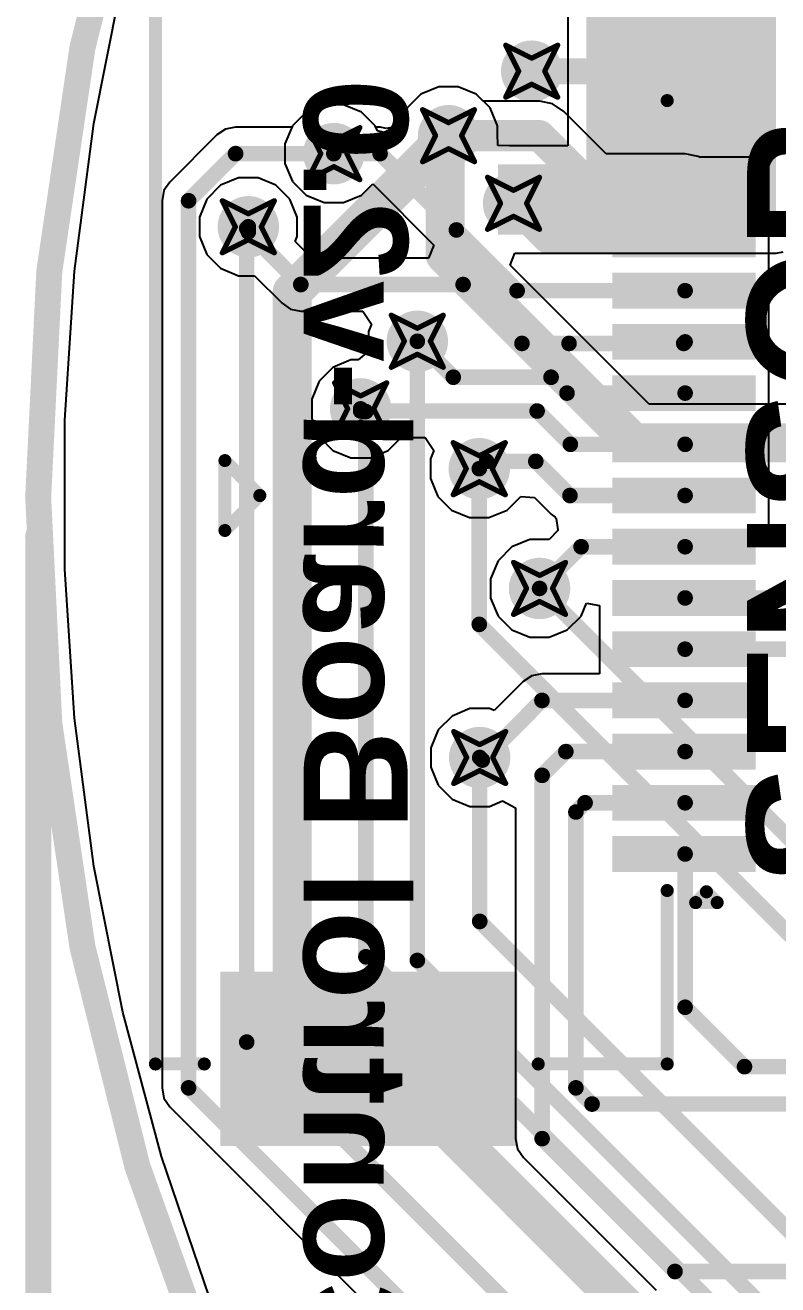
# Model space of a CAD drawing. Header units: inches. Extents: x -8 to 384, y -12 to 64.
# Drawn here: x -7.59 to -0.24, y 5.67 to 17.97 of the extents above; entities that cross this region are included whole.
import ezdxf

# ---------------------------------------------------------------- set-up
doc = ezdxf.new("R2010")
doc.units = ezdxf.units.IN
for name, color, linetype in [('Board_outline', 216, 'Continuous'), ('Bottom Layer', 5, 'Continuous'), ('Bottom Overlay', 54, 'Continuous'), ('Dimension', 6, 'Continuous'), ('Drill Drawing', 1, 'Continuous'), ('Top Layer', 1, 'Continuous'), ('Top Overlay', 2, 'Continuous'), ('Top Paste', 8, 'Continuous'), ('Top Solder', 216, 'Continuous'), ('Via Holes', 16, 'Continuous')]:
    doc.layers.add(name, color=color, linetype=linetype)
doc.styles.add('Arial_Bold', font='', dxfattribs={"height": 0.2})
doc.styles.get('Arial_Bold').set_extended_font_data('Arial', bold=True)

# ---------------------------------------------------------------- blocks, each defined once
blk = doc.blocks.new('8_01A0_015200_6')
at = {"layer": 'Top Layer'}
for points in [[(-3.625, 2.19), (-3.375, 2.19), (-3.375, 0.89), (-3.625, 0.89)], [(-3.125, 2.19), (-2.875, 2.19), (-2.875, 0.89), (-3.125, 0.89)], [(-2.625, 2.19), (-2.375, 2.19), (-2.375, 0.89), (-2.625, 0.89)], [(-2.125, 2.19), (-1.875, 2.19), (-1.875, 0.89), (-2.125, 0.89)], [(-1.625, 2.19), (-1.375, 2.19), (-1.375, 0.89), (-1.625, 0.89)], [(-1.125, 2.19), (-0.875, 2.19), (-0.875, 0.89), (-1.125, 0.89)], [(-0.625, 2.19), (-0.375, 2.19), (-0.375, 0.89), (-0.625, 0.89)], [(-0.125, 2.19), (0.125, 2.19), (0.125, 0.89), (-0.125, 0.89)], [(0.375, 2.19), (0.625, 2.19), (0.625, 0.89), (0.375, 0.89)], [(0.875, 2.19), (1.125, 2.19), (1.125, 0.89), (0.875, 0.89)], [(1.375, 2.19), (1.625, 2.19), (1.625, 0.89), (1.375, 0.89)], [(1.875, 2.19), (2.125, 2.19), (2.125, 0.89), (1.875, 0.89)], [(2.375, 2.19), (2.625, 2.19), (2.625, 0.89), (2.375, 0.89)], [(2.875, 2.19), (3.125, 2.19), (3.125, 0.89), (2.875, 0.89)], [(3.375, 2.19), (3.625, 2.19), (3.625, 0.89), (3.375, 0.89)], [(4.7, -0.14), (6.3, -0.14), (6.3, -2.94), (4.7, -2.94)]]:
    blk.add_hatch(color=1, dxfattribs=at).paths.add_polyline_path(points)
at = {"layer": 'Top Paste'}
for points in [[(-3.625, 2.19), (-3.375, 2.19), (-3.375, 0.89), (-3.625, 0.89)], [(-3.125, 2.19), (-2.875, 2.19), (-2.875, 0.89), (-3.125, 0.89)], [(-2.625, 2.19), (-2.375, 2.19), (-2.375, 0.89), (-2.625, 0.89)], [(-2.125, 2.19), (-1.875, 2.19), (-1.875, 0.89), (-2.125, 0.89)], [(-1.625, 2.19), (-1.375, 2.19), (-1.375, 0.89), (-1.625, 0.89)], [(-1.125, 2.19), (-0.875, 2.19), (-0.875, 0.89), (-1.125, 0.89)], [(-0.625, 2.19), (-0.375, 2.19), (-0.375, 0.89), (-0.625, 0.89)], [(-0.125, 2.19), (0.125, 2.19), (0.125, 0.89), (-0.125, 0.89)], [(0.375, 2.19), (0.625, 2.19), (0.625, 0.89), (0.375, 0.89)], [(0.875, 2.19), (1.125, 2.19), (1.125, 0.89), (0.875, 0.89)], [(1.375, 2.19), (1.625, 2.19), (1.625, 0.89), (1.375, 0.89)], [(1.875, 2.19), (2.125, 2.19), (2.125, 0.89), (1.875, 0.89)], [(2.375, 2.19), (2.625, 2.19), (2.625, 0.89), (2.375, 0.89)], [(2.875, 2.19), (3.125, 2.19), (3.125, 0.89), (2.875, 0.89)], [(3.375, 2.19), (3.625, 2.19), (3.625, 0.89), (3.375, 0.89)], [(4.7, -0.14), (6.3, -0.14), (6.3, -2.94), (4.7, -2.94)]]:
    blk.add_hatch(color=8, dxfattribs=at).paths.add_polyline_path(points)
at = {"layer": 'Top Solder'}
for points in [[(-3.675, 2.24), (-3.325, 2.24), (-3.325, 0.84), (-3.675, 0.84)], [(-3.175, 2.24), (-2.825, 2.24), (-2.825, 0.84), (-3.175, 0.84)], [(-2.675, 2.24), (-2.325, 2.24), (-2.325, 0.84), (-2.675, 0.84)], [(-2.175, 2.24), (-1.825, 2.24), (-1.825, 0.84), (-2.175, 0.84)], [(-1.675, 2.24), (-1.325, 2.24), (-1.325, 0.84), (-1.675, 0.84)], [(-1.175, 2.24), (-0.825, 2.24), (-0.825, 0.84), (-1.175, 0.84)], [(-0.675, 2.24), (-0.325, 2.24), (-0.325, 0.84), (-0.675, 0.84)], [(-0.175, 2.24), (0.175, 2.24), (0.175, 0.84), (-0.175, 0.84)], [(0.325, 2.24), (0.675, 2.24), (0.675, 0.84), (0.325, 0.84)], [(0.825, 2.24), (1.175, 2.24), (1.175, 0.84), (0.825, 0.84)], [(1.325, 2.24), (1.675, 2.24), (1.675, 0.84), (1.325, 0.84)], [(1.825, 2.24), (2.175, 2.24), (2.175, 0.84), (1.825, 0.84)], [(2.325, 2.24), (2.675, 2.24), (2.675, 0.84), (2.325, 0.84)], [(2.825, 2.24), (3.175, 2.24), (3.175, 0.84), (2.825, 0.84)], [(3.325, 2.24), (3.675, 2.24), (3.675, 0.84), (3.325, 0.84)], [(4.65, -0.09), (6.35, -0.09), (6.35, -2.99), (4.65, -2.99)]]:
    blk.add_hatch(color=216, dxfattribs=at).paths.add_polyline_path(points)
at = {"layer": 'Top Overlay', "const_width": 0.127}
for points in [[(3.869, 1.758), (3.974, 1.863)], [(3.974, 1.653), (3.974, 1.863)], [(3.974, 1.653), (3.869, 1.758)], [(-3.856, 1.375), (-5.45, 1.375)], [(5.55, 1.375), (3.856, 1.375)], [(5.55, 0.115), (5.55, 1.375)], [(-0.342, -2.946), (0, -2.605)], [(0.342, -2.946), (0, -2.605)], [(0.342, -2.946), (-0.342, -2.946)], [(5.55, -3.625), (5.55, -3.147)], [(5.55, -3.625), (-5.55, -3.625)]]:
    blk.add_lwpolyline(points, dxfattribs=at)
at = {"layer": 'Top Overlay', "const_width": 0.0635}
for points in [[(3.942, 1.863, 1), (4.006, 1.863, 1)], [(3.942, 1.863, 1), (4.006, 1.863, 1)], [(3.837, 1.758, 1), (3.901, 1.758, 1)], [(3.837, 1.758, 1), (3.901, 1.758, 1)], [(3.942, 1.653, 1), (4.006, 1.653, 1)], [(3.942, 1.653, 1), (4.006, 1.653, 1)], [(-3.888, 1.375, 1), (-3.824, 1.375, 1)], [(3.824, 1.375, 1), (3.888, 1.375, 1)], [(5.518, 1.375, 1), (5.582, 1.375, 1)], [(5.518, 1.375, 1), (5.582, 1.375, 1)], [(5.518, 0.115, 1), (5.582, 0.115, 1)], [(-0.032, -2.605, 1), (0.032, -2.605, 1)], [(-0.032, -2.605, 1), (0.032, -2.605, 1)], [(-0.373, -2.946, 1), (-0.31, -2.946, 1)], [(-0.373, -2.946, 1), (-0.31, -2.946, 1)], [(0.31, -2.946, 1), (0.373, -2.946, 1)], [(0.31, -2.946, 1), (0.373, -2.946, 1)], [(5.518, -3.147, 1), (5.582, -3.147, 1)], [(5.518, -3.625, 1), (5.582, -3.625, 1)], [(5.518, -3.625, 1), (5.582, -3.625, 1)]]:
    blk.add_lwpolyline(points, format="xyb", close=True, dxfattribs=at)

msp = doc.modelspace()

# ---------------------------------------------------------------- hatches: boundary and pattern name
at = {"layer": 'Bottom Layer'}
for points in [[(-2.108, 15.926), (-0.254, 15.926), (-0.254, 25.527), (-2.108, 25.527)], [(-2.972, 15.926), (-0.254, 15.926), (-0.254, 16.612), (-2.972, 16.612)]]:
    msp.add_hatch(color=5, dxfattribs=at).paths.add_polyline_path(points)
h = msp.add_hatch(color=5, dxfattribs=at)
edge = h.paths.add_edge_path()
edge.add_arc((-2.642, 17.521), 0.3, 0, 360)
h = msp.add_hatch(color=5, dxfattribs=at)
edge = h.paths.add_edge_path()
edge.add_arc((-3.454, 16.891), 0.3, 0, 360)
h = msp.add_hatch(color=5, dxfattribs=at)
edge = h.paths.add_edge_path()
edge.add_arc((-4.575, 16.716), 0.3, 0, 360)
h = msp.add_hatch(color=5, dxfattribs=at)
edge = h.paths.add_edge_path()
edge.add_arc((-2.819, 16.231), 0.3, 0, 360)
h = msp.add_hatch(color=5, dxfattribs=at)
edge = h.paths.add_edge_path()
edge.add_arc((-5.41, 16.002), 0.3, 0, 360)
h = msp.add_hatch(color=5, dxfattribs=at)
edge = h.paths.add_edge_path()
edge.add_arc((-3.759, 14.884), 0.3, 0, 360)
h = msp.add_hatch(color=5, dxfattribs=at)
edge = h.paths.add_edge_path()
edge.add_arc((-4.313, 14.224), 0.3, 0, 360)
h = msp.add_hatch(color=5, dxfattribs=at)
edge = h.paths.add_edge_path()
edge.add_arc((-3.154, 13.64), 0.3, 0, 360)
h = msp.add_hatch(color=5, dxfattribs=at)
edge = h.paths.add_edge_path()
edge.add_arc((-2.565, 12.471), 0.3, 0, 360)
h = msp.add_hatch(color=5, dxfattribs=at)
edge = h.paths.add_edge_path()
edge.add_arc((-3.15, 10.82), 0.3, 0, 360)
at = {"layer": 'Top Layer'}
h = msp.add_hatch(color=1, dxfattribs=at)
edge = h.paths.add_edge_path()
edge.add_arc((-2.642, 17.521), 0.3, 0, 360)
h = msp.add_hatch(color=1, dxfattribs=at)
edge = h.paths.add_edge_path()
edge.add_arc((-3.454, 16.891), 0.3, 0, 360)
h = msp.add_hatch(color=1, dxfattribs=at)
edge = h.paths.add_edge_path()
edge.add_arc((-4.575, 16.716), 0.3, 0, 360)
h = msp.add_hatch(color=1, dxfattribs=at)
edge = h.paths.add_edge_path()
edge.add_arc((-2.819, 16.231), 0.3, 0, 360)
h = msp.add_hatch(color=1, dxfattribs=at)
edge = h.paths.add_edge_path()
edge.add_arc((-5.41, 16.002), 0.3, 0, 360)
h = msp.add_hatch(color=1, dxfattribs=at)
edge = h.paths.add_edge_path()
edge.add_arc((-3.759, 14.884), 0.3, 0, 360)
h = msp.add_hatch(color=1, dxfattribs=at)
edge = h.paths.add_edge_path()
edge.add_arc((-4.313, 14.224), 0.3, 0, 360)
h = msp.add_hatch(color=1, dxfattribs=at)
edge = h.paths.add_edge_path()
edge.add_arc((-3.154, 13.64), 0.3, 0, 360)
h = msp.add_hatch(color=1, dxfattribs=at)
edge = h.paths.add_edge_path()
edge.add_arc((-2.565, 12.471), 0.3, 0, 360)
h = msp.add_hatch(color=1, dxfattribs=at)
edge = h.paths.add_edge_path()
edge.add_arc((-3.15, 10.82), 0.3, 0, 360)
at = {"layer": 'Via Holes'}
h = msp.add_hatch(color=7, dxfattribs=at)
edge = h.paths.add_edge_path()
edge.add_arc((-2.642, 17.521), 0.15, 0, 360)
h = msp.add_hatch(color=7, dxfattribs=at)
edge = h.paths.add_edge_path()
edge.add_arc((-3.454, 16.891), 0.15, 0, 360)
h = msp.add_hatch(color=7, dxfattribs=at)
edge = h.paths.add_edge_path()
edge.add_arc((-4.575, 16.716), 0.15, 0, 360)
h = msp.add_hatch(color=7, dxfattribs=at)
edge = h.paths.add_edge_path()
edge.add_arc((-2.819, 16.231), 0.15, 0, 360)
h = msp.add_hatch(color=7, dxfattribs=at)
edge = h.paths.add_edge_path()
edge.add_arc((-5.41, 16.002), 0.15, 0, 360)
h = msp.add_hatch(color=7, dxfattribs=at)
edge = h.paths.add_edge_path()
edge.add_arc((-3.759, 14.884), 0.15, 0, 360)
h = msp.add_hatch(color=7, dxfattribs=at)
edge = h.paths.add_edge_path()
edge.add_arc((-4.313, 14.224), 0.15, 0, 360)
h = msp.add_hatch(color=7, dxfattribs=at)
edge = h.paths.add_edge_path()
edge.add_arc((-3.154, 13.64), 0.15, 0, 360)
h = msp.add_hatch(color=7, dxfattribs=at)
edge = h.paths.add_edge_path()
edge.add_arc((-2.565, 12.471), 0.15, 0, 360)
h = msp.add_hatch(color=7, dxfattribs=at)
edge = h.paths.add_edge_path()
edge.add_arc((-3.15, 10.82), 0.15, 0, 360)

# ---------------------------------------------------------------- linework, layer by layer
at = {"layer": 'Board_outline'}
for points, const_width in [([(37.537, 13.36, 1), (-7.463, 13.36, 1)], 0.254), ([(-7.527, 13.36, 1), (-7.4, 13.36, 1)], 0.127)]:
    msp.add_lwpolyline(points, format="xyb", close=True, dxfattribs=dict(at, const_width=const_width))
at = {"layer": 'Bottom Layer'}
for p, q in [((-2.289, 25.146), (-2.289, 16.793)), ((-6.919, 17.011), (-6.635, 18.439)), ((-3.549, 17.369), (-3.725, 17.296)), ((-3.359, 17.369), (-3.549, 17.369)), ((-3.184, 17.296), (-3.359, 17.369)), ((-3.725, 17.296), (-3.859, 17.162)), ((-3.049, 17.162), (-3.184, 17.296)), ((-4.845, 17.121), (-4.98, 16.987)), ((-4.67, 17.194), (-4.845, 17.121)), ((-4.48, 17.194), (-4.67, 17.194)), ((-4.304, 17.121), (-4.48, 17.194)), ((-4.17, 16.987), (-4.304, 17.121)), ((-3.859, 17.162), (-3.932, 16.986)), ((-2.977, 16.986), (-3.049, 17.162)), ((-7.109, 15.567), (-6.919, 17.011)), ((-5.535, 16.975), (-5.634, 16.955)), ((-4.985, 16.975), (-5.535, 16.975)), ((-4.98, 16.987), (-4.985, 16.975)), ((-4.149, 16.938), (-4.17, 16.987)), ((-3.932, 16.986), (-4.023, 16.909)), ((-2.977, 16.913), (-2.977, 16.986)), ((-5.718, 16.899), (-6.178, 16.439)), ((-5.634, 16.955), (-5.718, 16.899)), ((-4.023, 16.909), (-4.149, 16.938)), ((-2.972, 16.796), (-2.977, 16.913)), ((-2.859, 16.793), (-2.972, 16.796)), ((-2.289, 16.793), (-2.859, 16.793)), ((-6.178, 16.439), (-6.234, 16.355)), ((-6.234, 16.355), (-6.253, 16.256)), ((-6.253, 16.256), (-6.253, 7.595)), ((-2.853, 15.627), (-2.805, 15.745)), ((-2.805, 15.745), (-0.254, 15.745)), ((-0.254, 15.745), (-0.185, 15.758)), ((-1.495, 14.269), (-2.853, 15.627)), ((-7.204, 14.114), (-7.109, 15.567)), ((0.305, 14.269), (-1.495, 14.269)), ((-7.204, 13.386), (-7.204, 14.114)), ((-7.204, 12.658), (-7.204, 13.386)), ((-7.109, 11.205), (-7.204, 12.658)), ((-6.919, 9.761), (-7.109, 11.205)), ((-6.635, 8.333), (-6.919, 9.761)), ((-6.258, 6.926), (-6.635, 8.333)), ((-6.253, 7.595), (-6.234, 7.495)), ((-6.234, 7.495), (-6.178, 7.411)), ((-6.178, 7.411), (-1.667, 2.901)), ((-5.79, 5.547), (-6.258, 6.926))]:
    msp.add_line(p, q, dxfattribs=at)
for points, const_width in [([(-4.981, 15.364), (-3.454, 16.891)], 0.381), ([(-3.488, 16.858), (-3.454, 16.891)], 0.381), ([(-3.488, 15.73), (-3.488, 16.858)], 0.381), ([(-5.994, 16.256), (-5.535, 16.716)], 0.152), ([(-5.535, 16.716), (-4.575, 16.716)], 0.152), ([(-5.994, 7.595), (-5.994, 16.256)], 0.152), ([(-5.426, 15.986), (-5.41, 16.002)], 0.152), ([(-5.426, 8.042), (-5.426, 15.986)], 0.152), ([(-3.488, 15.73), (-1.651, 13.894)], 0.381), ([(-4.981, 14.526), (-4.981, 15.364)], 0.381), ([(-3.759, 8.839), (-3.759, 14.884)], 0.152), ([(-4.981, 8.715), (-4.981, 14.526)], 0.381), ([(-4.313, 14.224), (-4.287, 14.198)], 0.152), ([(-4.287, 14.198), (-4.262, 14.198)], 0.152), ([(-4.262, 8.875), (-4.262, 14.198)], 0.152), ([(-1.651, 13.894), (0.305, 13.894)], 0.381), ([(-3.154, 12.12), (-3.154, 13.64)], 0.152), ([(-2.565, 12.471), (0.102, 9.804)], 0.152), ([(-3.154, 12.12), (0.102, 8.865)], 0.152), ([(-3.15, 9.22), (-3.15, 10.82)], 0.152), ([(-3.15, 9.22), (1.753, 4.318)], 0.152), ([(-4.981, 8.715), (-0.964, 4.697)], 0.381), ([(-4.262, 8.875), (1.921, 2.692)], 0.152), ([(-3.759, 8.839), (2.057, 3.023)], 0.152), ([(-5.426, 8.042), (-0.891, 3.507)], 0.152), ([(-5.994, 7.595), (-1.194, 2.794)], 0.152)]:
    msp.add_lwpolyline(points, dxfattribs=dict(at, const_width=const_width))
for points, const_width in [([(-3.583, 16.858, 1), (-3.392, 16.858, 1)], 0.191), ([(-3.583, 16.858, 1), (-3.392, 16.858, 1)], 0.191), ([(-3.55, 16.891, 1), (-3.359, 16.891, 1)], 0.191), ([(-3.55, 16.891, 1), (-3.359, 16.891, 1)], 0.191), ([(-5.573, 16.716, 1), (-5.496, 16.716, 1)], 0.0762), ([(-5.573, 16.716, 1), (-5.496, 16.716, 1)], 0.0762), ([(-4.613, 16.716, 1), (-4.537, 16.716, 1)], 0.0762), ([(-6.032, 16.256, 1), (-5.956, 16.256, 1)], 0.0762), ([(-6.032, 16.256, 1), (-5.956, 16.256, 1)], 0.0762), ([(-5.464, 15.986, 1), (-5.388, 15.986, 1)], 0.0762), ([(-5.464, 15.986, 1), (-5.388, 15.986, 1)], 0.0762), ([(-5.448, 16.002, 1), (-5.372, 16.002, 1)], 0.0762), ([(-3.583, 15.73, 1), (-3.392, 15.73, 1)], 0.191), ([(-3.583, 15.73, 1), (-3.392, 15.73, 1)], 0.191), ([(-5.077, 15.364, 1), (-4.886, 15.364, 1)], 0.191), ([(-5.077, 15.364, 1), (-4.886, 15.364, 1)], 0.191), ([(-3.797, 14.884, 1), (-3.721, 14.884, 1)], 0.0762), ([(-5.077, 14.526, 1), (-4.886, 14.526, 1)], 0.191), ([(-5.077, 14.526, 1), (-4.886, 14.526, 1)], 0.191), ([(-4.351, 14.224, 1), (-4.275, 14.224, 1)], 0.0762), ([(-4.325, 14.198, 1), (-4.249, 14.198, 1)], 0.0762), ([(-4.325, 14.198, 1), (-4.249, 14.198, 1)], 0.0762), ([(-4.3, 14.198, 1), (-4.224, 14.198, 1)], 0.0762), ([(-4.3, 14.198, 1), (-4.224, 14.198, 1)], 0.0762), ([(-1.746, 13.894, 1), (-1.556, 13.894, 1)], 0.191), ([(-1.746, 13.894, 1), (-1.556, 13.894, 1)], 0.191), ([(-3.192, 13.64, 1), (-3.116, 13.64, 1)], 0.0762), ([(-2.603, 12.471, 1), (-2.527, 12.471, 1)], 0.0762), ([(-3.192, 12.12, 1), (-3.116, 12.12, 1)], 0.0762), ([(-3.192, 12.12, 1), (-3.116, 12.12, 1)], 0.0762), ([(-3.188, 10.82, 1), (-3.111, 10.82, 1)], 0.0762), ([(-3.188, 9.22, 1), (-3.111, 9.22, 1)], 0.0762), ([(-3.188, 9.22, 1), (-3.111, 9.22, 1)], 0.0762), ([(-5.077, 8.715, 1), (-4.886, 8.715, 1)], 0.191), ([(-5.077, 8.715, 1), (-4.886, 8.715, 1)], 0.191), ([(-4.3, 8.875, 1), (-4.224, 8.875, 1)], 0.0762), ([(-4.3, 8.875, 1), (-4.224, 8.875, 1)], 0.0762), ([(-3.797, 8.839, 1), (-3.721, 8.839, 1)], 0.0762), ([(-3.797, 8.839, 1), (-3.721, 8.839, 1)], 0.0762), ([(-5.464, 8.042, 1), (-5.388, 8.042, 1)], 0.0762), ([(-5.464, 8.042, 1), (-5.388, 8.042, 1)], 0.0762), ([(-6.032, 7.595, 1), (-5.956, 7.595, 1)], 0.0762), ([(-6.032, 7.595, 1), (-5.956, 7.595, 1)], 0.0762)]:
    msp.add_lwpolyline(points, format="xyb", close=True, dxfattribs=dict(at, const_width=const_width))
at = {"layer": 'Dimension', "const_width": 0.254}
msp.add_lwpolyline([(-7.463, -10.922), (-7.463, 12.979)], dxfattribs=at)
at = {"layer": 'Dimension', "const_width": 0.127}
msp.add_lwpolyline([(-7.527, 12.979, 1), (-7.4, 12.979, 1)], format="xyb", close=True, dxfattribs=at)
at = {"layer": 'Drill Drawing', "const_width": 0.0508}
for points in [[(-2.896, 17.775), (-2.642, 17.648)], [(-2.896, 17.775), (-2.769, 17.521)], [(-2.642, 17.648), (-2.388, 17.775)], [(-2.515, 17.521), (-2.388, 17.775)], [(-2.896, 17.267), (-2.769, 17.521)], [(-2.515, 17.521), (-2.388, 17.267)], [(-2.896, 17.267), (-2.642, 17.394)], [(-2.642, 17.394), (-2.388, 17.267)], [(-3.708, 17.145), (-3.454, 17.018)], [(-3.708, 17.145), (-3.581, 16.891)], [(-3.454, 17.018), (-3.2, 17.145)], [(-3.327, 16.891), (-3.2, 17.145)], [(-4.829, 16.97), (-4.575, 16.843)], [(-4.829, 16.97), (-4.702, 16.716)], [(-4.575, 16.843), (-4.321, 16.97)], [(-4.448, 16.716), (-4.321, 16.97)], [(-3.708, 16.637), (-3.581, 16.891)], [(-3.327, 16.891), (-3.2, 16.637)], [(-4.829, 16.462), (-4.702, 16.716)], [(-4.448, 16.716), (-4.321, 16.462)], [(-3.708, 16.637), (-3.454, 16.764)], [(-3.454, 16.764), (-3.2, 16.637)], [(-4.829, 16.462), (-4.575, 16.589)], [(-4.575, 16.589), (-4.321, 16.462)], [(-3.073, 16.485), (-2.819, 16.358)], [(-3.073, 16.485), (-2.946, 16.231)], [(-2.819, 16.358), (-2.565, 16.485)], [(-2.692, 16.231), (-2.565, 16.485)], [(-5.664, 16.256), (-5.41, 16.129)], [(-5.664, 16.256), (-5.537, 16.002)], [(-5.41, 16.129), (-5.156, 16.256)], [(-5.283, 16.002), (-5.156, 16.256)], [(-3.073, 15.977), (-2.946, 16.231)], [(-2.692, 16.231), (-2.565, 15.977)], [(-3.073, 15.977), (-2.819, 16.104)], [(-2.819, 16.104), (-2.565, 15.977)], [(-5.664, 15.748), (-5.537, 16.002)], [(-5.283, 16.002), (-5.156, 15.748)], [(-5.664, 15.748), (-5.41, 15.875)], [(-5.41, 15.875), (-5.156, 15.748)], [(-4.013, 15.138), (-3.759, 15.011)], [(-4.013, 15.138), (-3.886, 14.884)], [(-3.759, 15.011), (-3.505, 15.138)], [(-3.632, 14.884), (-3.505, 15.138)], [(-4.013, 14.63), (-3.886, 14.884)], [(-3.632, 14.884), (-3.505, 14.63)], [(-4.013, 14.63), (-3.759, 14.757)], [(-3.759, 14.757), (-3.505, 14.63)], [(-4.567, 14.478), (-4.313, 14.351)], [(-4.567, 14.478), (-4.44, 14.224)], [(-4.313, 14.351), (-4.059, 14.478)], [(-4.186, 14.224), (-4.059, 14.478)], [(-4.567, 13.97), (-4.44, 14.224)], [(-4.186, 14.224), (-4.059, 13.97)], [(-4.567, 13.97), (-4.313, 14.097)], [(-4.313, 14.097), (-4.059, 13.97)], [(-3.408, 13.894), (-3.154, 13.767)], [(-3.408, 13.894), (-3.281, 13.64)], [(-3.154, 13.767), (-2.9, 13.894)], [(-3.027, 13.64), (-2.9, 13.894)], [(-3.408, 13.386), (-3.281, 13.64)], [(-3.027, 13.64), (-2.9, 13.386)], [(-3.408, 13.386), (-3.154, 13.513)], [(-3.154, 13.513), (-2.9, 13.386)], [(-2.819, 12.725), (-2.565, 12.598)], [(-2.819, 12.725), (-2.692, 12.471)], [(-2.565, 12.598), (-2.311, 12.725)], [(-2.438, 12.471), (-2.311, 12.725)], [(-2.819, 12.217), (-2.692, 12.471)], [(-2.438, 12.471), (-2.311, 12.217)], [(-2.819, 12.217), (-2.565, 12.344)], [(-2.565, 12.344), (-2.311, 12.217)], [(-3.404, 11.074), (-3.15, 10.947)], [(-3.404, 11.074), (-3.277, 10.82)], [(-3.15, 10.947), (-2.896, 11.074)], [(-3.023, 10.82), (-2.896, 11.074)], [(-3.404, 10.566), (-3.277, 10.82)], [(-3.023, 10.82), (-2.896, 10.566)], [(-3.404, 10.566), (-3.15, 10.693)], [(-3.15, 10.693), (-2.896, 10.566)]]:
    msp.add_lwpolyline(points, dxfattribs=at)
at = {"layer": 'Drill Drawing', "const_width": 0.0254}
for points in [[(-2.908, 17.775, 1), (-2.883, 17.775, 1)], [(-2.908, 17.775, 1), (-2.883, 17.775, 1)], [(-2.4, 17.775, 1), (-2.375, 17.775, 1)], [(-2.4, 17.775, 1), (-2.375, 17.775, 1)], [(-2.654, 17.648, 1), (-2.629, 17.648, 1)], [(-2.654, 17.648, 1), (-2.629, 17.648, 1)], [(-2.781, 17.521, 1), (-2.756, 17.521, 1)], [(-2.781, 17.521, 1), (-2.756, 17.521, 1)], [(-2.527, 17.521, 1), (-2.502, 17.521, 1)], [(-2.527, 17.521, 1), (-2.502, 17.521, 1)], [(-2.654, 17.394, 1), (-2.629, 17.394, 1)], [(-2.654, 17.394, 1), (-2.629, 17.394, 1)], [(-2.908, 17.267, 1), (-2.883, 17.267, 1)], [(-2.908, 17.267, 1), (-2.883, 17.267, 1)], [(-2.4, 17.267, 1), (-2.375, 17.267, 1)], [(-2.4, 17.267, 1), (-2.375, 17.267, 1)], [(-3.721, 17.145, 1), (-3.696, 17.145, 1)], [(-3.721, 17.145, 1), (-3.696, 17.145, 1)], [(-3.213, 17.145, 1), (-3.188, 17.145, 1)], [(-3.213, 17.145, 1), (-3.188, 17.145, 1)], [(-4.841, 16.97, 1), (-4.816, 16.97, 1)], [(-4.841, 16.97, 1), (-4.816, 16.97, 1)], [(-4.333, 16.97, 1), (-4.308, 16.97, 1)], [(-4.333, 16.97, 1), (-4.308, 16.97, 1)], [(-3.467, 17.018, 1), (-3.442, 17.018, 1)], [(-3.467, 17.018, 1), (-3.442, 17.018, 1)], [(-4.587, 16.843, 1), (-4.562, 16.843, 1)], [(-4.587, 16.843, 1), (-4.562, 16.843, 1)], [(-3.594, 16.891, 1), (-3.569, 16.891, 1)], [(-3.594, 16.891, 1), (-3.569, 16.891, 1)], [(-3.34, 16.891, 1), (-3.315, 16.891, 1)], [(-3.34, 16.891, 1), (-3.315, 16.891, 1)], [(-4.714, 16.716, 1), (-4.689, 16.716, 1)], [(-4.714, 16.716, 1), (-4.689, 16.716, 1)], [(-4.46, 16.716, 1), (-4.435, 16.716, 1)], [(-4.46, 16.716, 1), (-4.435, 16.716, 1)], [(-3.467, 16.764, 1), (-3.442, 16.764, 1)], [(-3.467, 16.764, 1), (-3.442, 16.764, 1)], [(-4.587, 16.589, 1), (-4.562, 16.589, 1)], [(-4.587, 16.589, 1), (-4.562, 16.589, 1)], [(-3.721, 16.637, 1), (-3.696, 16.637, 1)], [(-3.721, 16.637, 1), (-3.696, 16.637, 1)], [(-3.213, 16.637, 1), (-3.188, 16.637, 1)], [(-3.213, 16.637, 1), (-3.188, 16.637, 1)], [(-4.841, 16.462, 1), (-4.816, 16.462, 1)], [(-4.841, 16.462, 1), (-4.816, 16.462, 1)], [(-4.333, 16.462, 1), (-4.308, 16.462, 1)], [(-4.333, 16.462, 1), (-4.308, 16.462, 1)], [(-3.086, 16.485, 1), (-3.061, 16.485, 1)], [(-3.086, 16.485, 1), (-3.061, 16.485, 1)], [(-2.578, 16.485, 1), (-2.553, 16.485, 1)], [(-2.578, 16.485, 1), (-2.553, 16.485, 1)], [(-2.832, 16.358, 1), (-2.807, 16.358, 1)], [(-2.832, 16.358, 1), (-2.807, 16.358, 1)], [(-5.677, 16.256, 1), (-5.652, 16.256, 1)], [(-5.677, 16.256, 1), (-5.652, 16.256, 1)], [(-5.169, 16.256, 1), (-5.144, 16.256, 1)], [(-5.169, 16.256, 1), (-5.144, 16.256, 1)], [(-2.959, 16.231, 1), (-2.934, 16.231, 1)], [(-2.959, 16.231, 1), (-2.934, 16.231, 1)], [(-2.705, 16.231, 1), (-2.68, 16.231, 1)], [(-2.705, 16.231, 1), (-2.68, 16.231, 1)], [(-5.423, 16.129, 1), (-5.397, 16.129, 1)], [(-5.423, 16.129, 1), (-5.397, 16.129, 1)], [(-2.832, 16.104, 1), (-2.807, 16.104, 1)], [(-2.832, 16.104, 1), (-2.807, 16.104, 1)], [(-5.55, 16.002, 1), (-5.524, 16.002, 1)], [(-5.55, 16.002, 1), (-5.524, 16.002, 1)], [(-5.296, 16.002, 1), (-5.27, 16.002, 1)], [(-5.296, 16.002, 1), (-5.27, 16.002, 1)], [(-3.086, 15.977, 1), (-3.061, 15.977, 1)], [(-3.086, 15.977, 1), (-3.061, 15.977, 1)], [(-2.578, 15.977, 1), (-2.553, 15.977, 1)], [(-2.578, 15.977, 1), (-2.553, 15.977, 1)], [(-5.423, 15.875, 1), (-5.397, 15.875, 1)], [(-5.423, 15.875, 1), (-5.397, 15.875, 1)], [(-5.677, 15.748, 1), (-5.652, 15.748, 1)], [(-5.677, 15.748, 1), (-5.652, 15.748, 1)], [(-5.169, 15.748, 1), (-5.144, 15.748, 1)], [(-5.169, 15.748, 1), (-5.144, 15.748, 1)], [(-4.026, 15.138, 1), (-4, 15.138, 1)], [(-4.026, 15.138, 1), (-4, 15.138, 1)], [(-3.518, 15.138, 1), (-3.493, 15.138, 1)], [(-3.518, 15.138, 1), (-3.493, 15.138, 1)], [(-3.772, 15.011, 1), (-3.747, 15.011, 1)], [(-3.772, 15.011, 1), (-3.747, 15.011, 1)], [(-3.899, 14.884, 1), (-3.873, 14.884, 1)], [(-3.899, 14.884, 1), (-3.873, 14.884, 1)], [(-3.645, 14.884, 1), (-3.619, 14.884, 1)], [(-3.645, 14.884, 1), (-3.619, 14.884, 1)], [(-3.772, 14.757, 1), (-3.747, 14.757, 1)], [(-3.772, 14.757, 1), (-3.747, 14.757, 1)], [(-4.026, 14.63, 1), (-4, 14.63, 1)], [(-4.026, 14.63, 1), (-4, 14.63, 1)], [(-3.518, 14.63, 1), (-3.493, 14.63, 1)], [(-3.518, 14.63, 1), (-3.493, 14.63, 1)], [(-4.58, 14.478, 1), (-4.554, 14.478, 1)], [(-4.58, 14.478, 1), (-4.554, 14.478, 1)], [(-4.072, 14.478, 1), (-4.046, 14.478, 1)], [(-4.072, 14.478, 1), (-4.046, 14.478, 1)], [(-4.326, 14.351, 1), (-4.3, 14.351, 1)], [(-4.326, 14.351, 1), (-4.3, 14.351, 1)], [(-4.453, 14.224, 1), (-4.427, 14.224, 1)], [(-4.453, 14.224, 1), (-4.427, 14.224, 1)], [(-4.199, 14.224, 1), (-4.173, 14.224, 1)], [(-4.199, 14.224, 1), (-4.173, 14.224, 1)], [(-4.326, 14.097, 1), (-4.3, 14.097, 1)], [(-4.326, 14.097, 1), (-4.3, 14.097, 1)], [(-4.58, 13.97, 1), (-4.554, 13.97, 1)], [(-4.58, 13.97, 1), (-4.554, 13.97, 1)], [(-4.072, 13.97, 1), (-4.046, 13.97, 1)], [(-4.072, 13.97, 1), (-4.046, 13.97, 1)], [(-3.421, 13.894, 1), (-3.395, 13.894, 1)], [(-3.421, 13.894, 1), (-3.395, 13.894, 1)], [(-2.913, 13.894, 1), (-2.887, 13.894, 1)], [(-2.913, 13.894, 1), (-2.887, 13.894, 1)], [(-3.167, 13.767, 1), (-3.141, 13.767, 1)], [(-3.167, 13.767, 1), (-3.141, 13.767, 1)], [(-3.294, 13.64, 1), (-3.268, 13.64, 1)], [(-3.294, 13.64, 1), (-3.268, 13.64, 1)], [(-3.04, 13.64, 1), (-3.014, 13.64, 1)], [(-3.04, 13.64, 1), (-3.014, 13.64, 1)], [(-3.167, 13.513, 1), (-3.141, 13.513, 1)], [(-3.167, 13.513, 1), (-3.141, 13.513, 1)], [(-3.421, 13.386, 1), (-3.395, 13.386, 1)], [(-3.421, 13.386, 1), (-3.395, 13.386, 1)], [(-2.913, 13.386, 1), (-2.887, 13.386, 1)], [(-2.913, 13.386, 1), (-2.887, 13.386, 1)], [(-2.832, 12.725, 1), (-2.807, 12.725, 1)], [(-2.832, 12.725, 1), (-2.807, 12.725, 1)], [(-2.324, 12.725, 1), (-2.299, 12.725, 1)], [(-2.324, 12.725, 1), (-2.299, 12.725, 1)], [(-2.578, 12.598, 1), (-2.553, 12.598, 1)], [(-2.578, 12.598, 1), (-2.553, 12.598, 1)], [(-2.705, 12.471, 1), (-2.68, 12.471, 1)], [(-2.705, 12.471, 1), (-2.68, 12.471, 1)], [(-2.451, 12.471, 1), (-2.426, 12.471, 1)], [(-2.451, 12.471, 1), (-2.426, 12.471, 1)], [(-2.578, 12.344, 1), (-2.553, 12.344, 1)], [(-2.578, 12.344, 1), (-2.553, 12.344, 1)], [(-2.832, 12.217, 1), (-2.807, 12.217, 1)], [(-2.832, 12.217, 1), (-2.807, 12.217, 1)], [(-2.324, 12.217, 1), (-2.299, 12.217, 1)], [(-2.324, 12.217, 1), (-2.299, 12.217, 1)], [(-3.416, 11.074, 1), (-3.391, 11.074, 1)], [(-3.416, 11.074, 1), (-3.391, 11.074, 1)], [(-2.908, 11.074, 1), (-2.883, 11.074, 1)], [(-2.908, 11.074, 1), (-2.883, 11.074, 1)], [(-3.162, 10.947, 1), (-3.137, 10.947, 1)], [(-3.162, 10.947, 1), (-3.137, 10.947, 1)], [(-3.289, 10.82, 1), (-3.264, 10.82, 1)], [(-3.289, 10.82, 1), (-3.264, 10.82, 1)], [(-3.035, 10.82, 1), (-3.01, 10.82, 1)], [(-3.035, 10.82, 1), (-3.01, 10.82, 1)], [(-3.162, 10.693, 1), (-3.137, 10.693, 1)], [(-3.162, 10.693, 1), (-3.137, 10.693, 1)], [(-3.416, 10.566, 1), (-3.391, 10.566, 1)], [(-3.416, 10.566, 1), (-3.391, 10.566, 1)], [(-2.908, 10.566, 1), (-2.883, 10.566, 1)], [(-2.908, 10.566, 1), (-2.883, 10.566, 1)]]:
    msp.add_lwpolyline(points, format="xyb", close=True, dxfattribs=at)
at = {"layer": 'Top Layer'}
for p, q in [((-6.919, 17.011), (-6.635, 18.439)), ((-3.549, 17.369), (-3.725, 17.296)), ((-3.359, 17.369), (-3.549, 17.369)), ((-3.184, 17.296), (-3.359, 17.369)), ((-3.725, 17.296), (-3.859, 17.162)), ((-3.115, 17.228), (-3.184, 17.296)), ((-2.565, 17.228), (-3.115, 17.228)), ((-2.437, 17.202), (-2.565, 17.228)), ((-4.845, 17.121), (-4.98, 16.987)), ((-4.67, 17.194), (-4.845, 17.121)), ((-4.48, 17.194), (-4.67, 17.194)), ((-4.304, 17.121), (-4.48, 17.194)), ((-4.17, 16.987), (-4.304, 17.121)), ((-3.859, 17.162), (-3.912, 17.034)), ((-2.327, 17.129), (-2.437, 17.202)), ((-1.913, 16.714), (-2.327, 17.129)), ((-7.109, 15.567), (-6.919, 17.011)), ((-4.98, 16.987), (-5.052, 16.811)), ((-4.165, 16.975), (-4.17, 16.987)), ((-4.123, 16.975), (-4.165, 16.975)), ((-4.059, 16.962), (-4.123, 16.975)), ((-3.997, 16.974), (-4.059, 16.962)), ((-3.912, 17.034), (-3.997, 16.974)), ((-5.052, 16.811), (-5.052, 16.621)), ((-5.052, 16.621), (-4.98, 16.445)), ((-1.143, 16.714), (-1.913, 16.714)), ((-1.014, 16.689), (-1.143, 16.714)), ((-1.002, 16.68), (-1.014, 16.689)), ((-0.325, 16.68), (-1.002, 16.68)), ((-0.325, 15.575), (-0.325, 16.68)), ((-5.505, 16.48), (-5.681, 16.407)), ((-5.315, 16.48), (-5.505, 16.48)), ((-5.14, 16.407), (-5.315, 16.48)), ((-5.681, 16.407), (-5.815, 16.273)), ((-5.005, 16.273), (-5.14, 16.407)), ((-4.98, 16.445), (-4.845, 16.311)), ((-4.304, 16.311), (-4.194, 16.421)), ((-4.194, 16.421), (-3.597, 15.824)), ((-5.815, 16.273), (-5.888, 16.097)), ((-4.932, 16.097), (-5.005, 16.273)), ((-4.845, 16.311), (-4.67, 16.238)), ((-4.67, 16.238), (-4.48, 16.238)), ((-4.48, 16.238), (-4.304, 16.311)), ((-5.888, 16.097), (-5.888, 15.907)), ((-4.932, 15.907), (-4.932, 16.097)), ((-5.888, 15.907), (-5.815, 15.731)), ((-4.952, 15.859), (-4.932, 15.907)), ((-4.79, 15.697), (-4.952, 15.859)), ((-3.597, 15.824), (-3.649, 15.697)), ((-5.815, 15.731), (-5.681, 15.597)), ((-3.649, 15.697), (-4.79, 15.697)), ((-7.204, 14.114), (-7.109, 15.567)), ((-5.681, 15.597), (-5.505, 15.524)), ((-5.505, 15.524), (-5.349, 15.524)), ((-5.349, 15.524), (-5.081, 15.255)), ((-0.325, 14.575), (-0.325, 15.575)), ((-5.081, 15.255), (-4.997, 15.199)), ((-4.997, 15.199), (-4.897, 15.179)), ((-4.897, 15.179), (-4.292, 15.179)), ((-4.292, 15.179), (-4.207, 15.052)), ((-4.207, 15.052), (-4.237, 14.979)), ((-4.237, 14.979), (-4.237, 14.789)), ((-4.237, 14.789), (-4.338, 14.702)), ((-4.408, 14.702), (-4.584, 14.629)), ((-4.338, 14.702), (-4.408, 14.702)), ((-4.584, 14.629), (-4.718, 14.495)), ((-0.325, 13.575), (-0.325, 14.575)), ((-4.718, 14.495), (-4.791, 14.319)), ((-4.791, 14.319), (-4.791, 14.129)), ((-7.204, 13.386), (-7.204, 14.114)), ((-4.791, 14.129), (-4.718, 13.953)), ((-4.718, 13.953), (-4.584, 13.819)), ((-4.043, 13.819), (-3.918, 13.944)), ((-3.918, 13.944), (-3.683, 13.944)), ((-3.683, 13.944), (-3.598, 13.817)), ((-4.584, 13.819), (-4.408, 13.746)), ((-4.218, 13.746), (-4.043, 13.819)), ((-3.598, 13.817), (-3.632, 13.735)), ((-4.408, 13.746), (-4.218, 13.746)), ((-3.632, 13.735), (-3.632, 13.545)), ((-3.632, 13.545), (-3.559, 13.369)), ((-0.325, 12.959), (-0.325, 13.575)), ((-7.204, 12.658), (-7.204, 13.386)), ((-3.559, 13.369), (-3.425, 13.235)), ((-2.883, 13.235), (-2.749, 13.369)), ((-2.749, 13.369), (-2.616, 13.359)), ((-2.616, 13.359), (-2.451, 13.195)), ((-3.425, 13.235), (-3.249, 13.162)), ((-3.249, 13.162), (-3.059, 13.162)), ((-3.059, 13.162), (-2.883, 13.235)), ((-2.451, 13.195), (-2.411, 13.168)), ((-2.411, 13.168), (-2.402, 13.154)), ((-2.385, 13.037), (-2.47, 12.949)), ((-2.402, 13.154), (-2.385, 13.042)), ((-2.385, 13.042), (-2.385, 13.037)), ((-2.66, 12.949), (-2.836, 12.876)), ((-2.47, 12.949), (-2.66, 12.949)), ((-0.198, 12.933), (-0.325, 12.959)), ((-2.836, 12.876), (-2.97, 12.742)), ((-2.97, 12.742), (-3.043, 12.566)), ((-7.109, 11.205), (-7.204, 12.658)), ((-3.043, 12.566), (-3.043, 12.376)), ((-3.043, 12.376), (-2.97, 12.201)), ((-2.16, 12.201), (-2.108, 12.328)), ((-2.108, 12.328), (-1.981, 12.303)), ((-1.981, 12.303), (-1.981, 11.637)), ((-2.97, 12.201), (-2.836, 12.066)), ((-2.295, 12.066), (-2.16, 12.201)), ((-2.836, 12.066), (-2.66, 11.994)), ((-2.47, 11.994), (-2.295, 12.066)), ((-2.66, 11.994), (-2.47, 11.994)), ((-2.725, 11.561), (-3.007, 11.278)), ((-2.641, 11.617), (-2.725, 11.561)), ((-2.542, 11.637), (-2.641, 11.617)), ((-1.981, 11.637), (-2.542, 11.637)), ((-6.919, 9.761), (-7.109, 11.205)), ((-3.42, 11.225), (-3.555, 11.091)), ((-3.245, 11.298), (-3.42, 11.225)), ((-3.055, 11.298), (-3.245, 11.298)), ((-3.007, 11.278), (-3.055, 11.298)), ((-3.555, 11.091), (-3.627, 10.915)), ((-3.627, 10.915), (-3.627, 10.725)), ((-3.627, 10.725), (-3.555, 10.55)), ((-3.555, 10.55), (-3.42, 10.415)), ((-3.42, 10.415), (-3.245, 10.343)), ((-3.245, 10.343), (-3.055, 10.343)), ((-3.055, 10.343), (-2.926, 10.396)), ((-2.926, 10.396), (-2.799, 10.329)), ((-2.799, 10.329), (-2.799, 7.099)), ((-6.635, 8.333), (-6.919, 9.761)), ((-6.258, 6.926), (-6.635, 8.333)), ((-2.799, 7.099), (-2.779, 7)), ((-5.79, 5.547), (-6.258, 6.926)), ((-2.779, 7), (-2.723, 6.916)), ((-2.723, 6.916), (-1.426, 5.619))]:
    msp.add_line(p, q, dxfattribs=at)
for points, const_width in [([(-2.642, 17.521), (-2.002, 17.521)], 0.254), ([(-2.002, 17.521), (-1.406, 16.926)], 0.254), ([(-3.454, 16.891), (-2.565, 16.891)], 0.305), ([(-2.565, 16.891), (-2.052, 16.378)], 0.305), ([(-1.406, 16.926), (-1.191, 16.926)], 0.254), ([(-1.191, 16.926), (-1.143, 16.878)], 0.254), ([(-4.575, 16.716), (-4.123, 16.716)], 0.152), ([(-4.123, 16.716), (-3.378, 15.971)], 0.152), ([(-2.052, 16.378), (-1.143, 16.378)], 0.305), ([(-2.819, 16.231), (-2.484, 15.895)], 0.305), ([(-5.41, 15.951), (-5.41, 16.002)], 0.152), ([(-5.41, 15.951), (-4.897, 15.438)], 0.152), ([(-3.378, 15.971), (-2.784, 15.378)], 0.152), ([(-2.484, 15.895), (-1.161, 15.895)], 0.305), ([(-1.161, 15.895), (-1.143, 15.878)], 0.305), ([(-4.897, 15.438), (-3.312, 15.438)], 0.152), ([(-3.312, 15.438), (-2.737, 14.863)], 0.152), ([(-2.784, 15.378), (-1.143, 15.378)], 0.152), ([(-3.759, 14.884), (-3.408, 14.533)], 0.152), ([(-2.737, 14.863), (-2.277, 14.863)], 0.152), ([(-2.277, 14.863), (-1.157, 14.863)], 0.152), ([(-1.157, 14.863), (-1.143, 14.878)], 0.152), ([(-3.408, 14.533), (-2.452, 14.533)], 0.152), ([(-2.452, 14.533), (-2.297, 14.378)], 0.152), ([(-2.297, 14.378), (-1.143, 14.378)], 0.152), ([(-4.313, 14.203), (-4.313, 14.224)], 0.152), ([(-4.313, 14.203), (-2.589, 14.203)], 0.152), ([(-2.589, 14.203), (-2.264, 13.878)], 0.152), ([(-2.264, 13.878), (-1.143, 13.878)], 0.152), ([(-3.154, 13.64), (-3.082, 13.712)], 0.152), ([(-3.082, 13.712), (-2.602, 13.712)], 0.152), ([(-2.602, 13.712), (-2.268, 13.378)], 0.152), ([(-2.268, 13.378), (-1.143, 13.378)], 0.152), ([(-2.565, 12.471), (-2.159, 12.878)], 0.152), ([(-2.159, 12.878), (-1.143, 12.878)], 0.152), ([(-1.143, 12.378), (-0.145, 12.378)], 0.152), ([(-1.143, 11.878), (-0.041, 11.878)], 0.152), ([(-3.124, 10.795), (-2.542, 11.378)], 0.152), ([(-2.542, 11.378), (-1.143, 11.378)], 0.152), ([(-2.54, 10.646), (-2.308, 10.878)], 0.152), ([(-2.308, 10.878), (-1.143, 10.878)], 0.152), ([(-3.15, 10.82), (-3.124, 10.795)], 0.152), ([(-2.54, 7.099), (-2.54, 10.646)], 0.152), ([(-2.21, 10.288), (-2.121, 10.378)], 0.152), ([(-2.121, 10.378), (-1.143, 10.378)], 0.152), ([(-2.21, 7.595), (-2.21, 10.288)], 0.152), ([(-1.143, 8.382), (-1.143, 9.878)], 0.152), ([(-1.143, 8.382), (-0.563, 7.802)], 0.152), ([(-0.563, 7.802), (3.947, 7.802)], 0.152), ([(-2.21, 7.595), (-2.053, 7.437)], 0.152), ([(-2.053, 7.437), (2.541, 7.437)], 0.152), ([(-2.54, 7.099), (-1.242, 5.802)], 0.152), ([(-1.242, 5.802), (2.093, 5.802)], 0.152)]:
    msp.add_lwpolyline(points, dxfattribs=dict(at, const_width=const_width))
for points, const_width in [([(-2.705, 17.521, 1), (-2.578, 17.521, 1)], 0.127), ([(-2.065, 17.521, 1), (-1.938, 17.521, 1)], 0.127), ([(-2.065, 17.521, 1), (-1.938, 17.521, 1)], 0.127), ([(-3.531, 16.891, 1), (-3.378, 16.891, 1)], 0.152), ([(-2.642, 16.891, 1), (-2.489, 16.891, 1)], 0.152), ([(-2.642, 16.891, 1), (-2.489, 16.891, 1)], 0.152), ([(-1.47, 16.926, 1), (-1.343, 16.926, 1)], 0.127), ([(-1.47, 16.926, 1), (-1.343, 16.926, 1)], 0.127), ([(-1.255, 16.926, 1), (-1.128, 16.926, 1)], 0.127), ([(-1.255, 16.926, 1), (-1.128, 16.926, 1)], 0.127), ([(-1.206, 16.878, 1), (-1.079, 16.878, 1)], 0.127), ([(-4.613, 16.716, 1), (-4.537, 16.716, 1)], 0.0762), ([(-4.161, 16.716, 1), (-4.085, 16.716, 1)], 0.0762), ([(-4.161, 16.716, 1), (-4.085, 16.716, 1)], 0.0762), ([(-2.128, 16.378, 1), (-1.976, 16.378, 1)], 0.152), ([(-2.128, 16.378, 1), (-1.976, 16.378, 1)], 0.152), ([(-1.219, 16.378, 1), (-1.067, 16.378, 1)], 0.152), ([(-2.896, 16.231, 1), (-2.743, 16.231, 1)], 0.152), ([(-5.448, 16.002, 1), (-5.372, 16.002, 1)], 0.0762), ([(-5.448, 15.951, 1), (-5.372, 15.951, 1)], 0.0762), ([(-5.448, 15.951, 1), (-5.372, 15.951, 1)], 0.0762), ([(-3.416, 15.971, 1), (-3.34, 15.971, 1)], 0.0762), ([(-3.416, 15.971, 1), (-3.34, 15.971, 1)], 0.0762), ([(-2.56, 15.895, 1), (-2.408, 15.895, 1)], 0.152), ([(-2.56, 15.895, 1), (-2.408, 15.895, 1)], 0.152), ([(-1.237, 15.895, 1), (-1.084, 15.895, 1)], 0.152), ([(-1.237, 15.895, 1), (-1.084, 15.895, 1)], 0.152), ([(-1.219, 15.878, 1), (-1.067, 15.878, 1)], 0.152), ([(-4.936, 15.438, 1), (-4.859, 15.438, 1)], 0.0762), ([(-4.936, 15.438, 1), (-4.859, 15.438, 1)], 0.0762), ([(-3.35, 15.438, 1), (-3.274, 15.438, 1)], 0.0762), ([(-3.35, 15.438, 1), (-3.274, 15.438, 1)], 0.0762), ([(-2.823, 15.378, 1), (-2.746, 15.378, 1)], 0.0762), ([(-2.823, 15.378, 1), (-2.746, 15.378, 1)], 0.0762), ([(-1.181, 15.378, 1), (-1.105, 15.378, 1)], 0.0762), ([(-3.797, 14.884, 1), (-3.721, 14.884, 1)], 0.0762), ([(-2.775, 14.863, 1), (-2.699, 14.863, 1)], 0.0762), ([(-2.775, 14.863, 1), (-2.699, 14.863, 1)], 0.0762), ([(-2.315, 14.863, 1), (-2.239, 14.863, 1)], 0.0762), ([(-2.315, 14.863, 1), (-2.239, 14.863, 1)], 0.0762), ([(-1.195, 14.863, 1), (-1.119, 14.863, 1)], 0.0762), ([(-1.195, 14.863, 1), (-1.119, 14.863, 1)], 0.0762), ([(-1.181, 14.878, 1), (-1.105, 14.878, 1)], 0.0762), ([(-3.446, 14.533, 1), (-3.37, 14.533, 1)], 0.0762), ([(-3.446, 14.533, 1), (-3.37, 14.533, 1)], 0.0762), ([(-2.491, 14.533, 1), (-2.414, 14.533, 1)], 0.0762), ([(-2.491, 14.533, 1), (-2.414, 14.533, 1)], 0.0762), ([(-2.335, 14.378, 1), (-2.259, 14.378, 1)], 0.0762), ([(-2.335, 14.378, 1), (-2.259, 14.378, 1)], 0.0762), ([(-1.181, 14.378, 1), (-1.105, 14.378, 1)], 0.0762), ([(-4.351, 14.224, 1), (-4.275, 14.224, 1)], 0.0762), ([(-4.351, 14.203, 1), (-4.275, 14.203, 1)], 0.0762), ([(-4.351, 14.203, 1), (-4.275, 14.203, 1)], 0.0762), ([(-2.627, 14.203, 1), (-2.551, 14.203, 1)], 0.0762), ([(-2.627, 14.203, 1), (-2.551, 14.203, 1)], 0.0762), ([(-2.302, 13.878, 1), (-2.226, 13.878, 1)], 0.0762), ([(-2.302, 13.878, 1), (-2.226, 13.878, 1)], 0.0762), ([(-1.181, 13.878, 1), (-1.105, 13.878, 1)], 0.0762), ([(-3.12, 13.712, 1), (-3.044, 13.712, 1)], 0.0762), ([(-3.12, 13.712, 1), (-3.044, 13.712, 1)], 0.0762), ([(-2.64, 13.712, 1), (-2.564, 13.712, 1)], 0.0762), ([(-2.64, 13.712, 1), (-2.564, 13.712, 1)], 0.0762), ([(-3.192, 13.64, 1), (-3.116, 13.64, 1)], 0.0762), ([(-2.306, 13.378, 1), (-2.23, 13.378, 1)], 0.0762), ([(-2.306, 13.378, 1), (-2.23, 13.378, 1)], 0.0762), ([(-1.181, 13.378, 1), (-1.105, 13.378, 1)], 0.0762), ([(-2.197, 12.878, 1), (-2.121, 12.878, 1)], 0.0762), ([(-2.197, 12.878, 1), (-2.121, 12.878, 1)], 0.0762), ([(-1.181, 12.878, 1), (-1.105, 12.878, 1)], 0.0762), ([(-2.603, 12.471, 1), (-2.527, 12.471, 1)], 0.0762), ([(-1.181, 12.378, 1), (-1.105, 12.378, 1)], 0.0762), ([(-1.181, 11.878, 1), (-1.105, 11.878, 1)], 0.0762), ([(-2.58, 11.378, 1), (-2.503, 11.378, 1)], 0.0762), ([(-2.58, 11.378, 1), (-2.503, 11.378, 1)], 0.0762), ([(-1.181, 11.378, 1), (-1.105, 11.378, 1)], 0.0762), ([(-2.346, 10.878, 1), (-2.27, 10.878, 1)], 0.0762), ([(-2.346, 10.878, 1), (-2.27, 10.878, 1)], 0.0762), ([(-1.181, 10.878, 1), (-1.105, 10.878, 1)], 0.0762), ([(-3.188, 10.82, 1), (-3.111, 10.82, 1)], 0.0762), ([(-3.162, 10.795, 1), (-3.086, 10.795, 1)], 0.0762), ([(-3.162, 10.795, 1), (-3.086, 10.795, 1)], 0.0762), ([(-2.578, 10.646, 1), (-2.502, 10.646, 1)], 0.0762), ([(-2.578, 10.646, 1), (-2.502, 10.646, 1)], 0.0762), ([(-2.159, 10.378, 1), (-2.082, 10.378, 1)], 0.0762), ([(-2.159, 10.378, 1), (-2.082, 10.378, 1)], 0.0762), ([(-1.181, 10.378, 1), (-1.105, 10.378, 1)], 0.0762), ([(-2.248, 10.288, 1), (-2.172, 10.288, 1)], 0.0762), ([(-2.248, 10.288, 1), (-2.172, 10.288, 1)], 0.0762), ([(-1.181, 9.878, 1), (-1.105, 9.878, 1)], 0.0762), ([(-1.181, 8.382, 1), (-1.105, 8.382, 1)], 0.0762), ([(-1.181, 8.382, 1), (-1.105, 8.382, 1)], 0.0762), ([(-0.601, 7.802, 1), (-0.525, 7.802, 1)], 0.0762), ([(-0.601, 7.802, 1), (-0.525, 7.802, 1)], 0.0762), ([(-2.248, 7.595, 1), (-2.172, 7.595, 1)], 0.0762), ([(-2.248, 7.595, 1), (-2.172, 7.595, 1)], 0.0762), ([(-2.091, 7.437, 1), (-2.014, 7.437, 1)], 0.0762), ([(-2.091, 7.437, 1), (-2.014, 7.437, 1)], 0.0762), ([(-2.578, 7.099, 1), (-2.502, 7.099, 1)], 0.0762), ([(-2.578, 7.099, 1), (-2.502, 7.099, 1)], 0.0762), ([(-1.281, 5.802, 1), (-1.204, 5.802, 1)], 0.0762), ([(-1.281, 5.802, 1), (-1.204, 5.802, 1)], 0.0762)]:
    msp.add_lwpolyline(points, format="xyb", close=True, dxfattribs=dict(at, const_width=const_width))

# ---------------------------------------------------------------- block references
at = {"rotation": 270}
msp.add_blockref('8_01A0_015200_6', (-2.693, 13.378), dxfattribs=at)

# ---------------------------------------------------------------- texts
at = {"layer": 'Bottom Overlay', "style": 'Arial_Bold', "text_generation_flag": 2}
msp.add_text('Control Board-v2.0', height=1.016, rotation=270, dxfattribs=at).set_placement((-4.869, 4.673))
at = {"layer": 'Top Overlay', "style": 'Arial_Bold'}
msp.add_text('SENSOR', height=1.27, rotation=90, dxfattribs=at).set_placement((0.732, 9.572))

doc.saveas('drawing.dxf')
